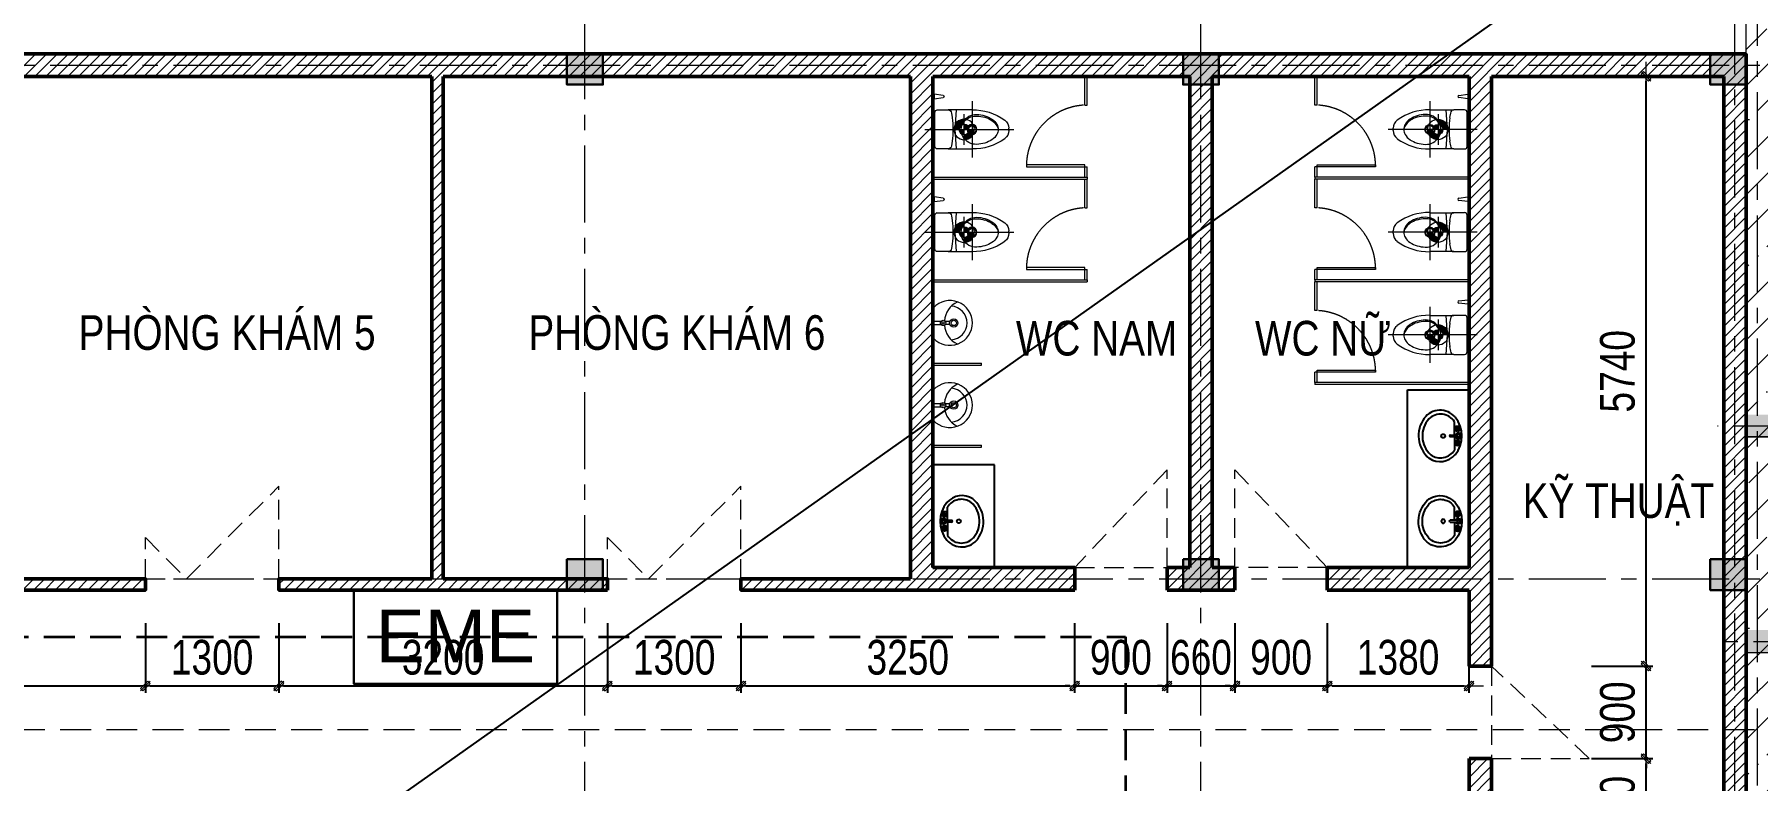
# Model space of a CAD drawing. Header units: millimetres. Extents: x 1109421 to 1726579, y -247837 to 144927.
# Drawn here: x 1668544 to 1685324, y -166377 to -159114 of the extents above; entities that cross this region are included whole.
import ezdxf

# ---------------------------------------------------------------- set-up
doc = ezdxf.new("R2010")
doc.units = ezdxf.units.MM
doc.header["$LTSCALE"] = 600
doc.header["$MEASUREMENT"] = 0
for name, pattern in [('$0$00_Hidden_200', [1.1, 0.55, -0.55]), ('00_Hidden', [2.4, 1.6, -0.8]), ('CENTER', [2, 1.25, -0.25, 0.25, -0.25]), ('DASHED', [0.75, 0.5, -0.25]), ('GHI CHU - THANG$0$HIDDEN', [9.525, 6.35, -3.175]), ('HIDDEN', [0.375, 0.25, -0.125])]:
    doc.linetypes.add(name, pattern=pattern)
doc.layers.get('0').update_dxf_attribs({"lineweight": 0})
doc.layers.get('Defpoints').update_dxf_attribs({"lineweight": 0})
for name, color, linetype, lineweight in [('cat1', 30, 'Continuous', 50), ('cat2', 22, 'Continuous', 30), ('dim', 144, 'Continuous', 13), ('EG Net thay', 7, 'Continuous', 25), ('hatch1', 136, 'Continuous', 9), ('LC Khac', 4, 'Continuous', 9), ('LC MANH DUT', 35, 'HIDDEN', 5), ('LC Text2', 7, 'Continuous', 25), ('Noi that', 35, 'Continuous', 9), ('noithat', 125, 'Continuous', 9), ('PCCC - EXIT - THIET BI', 5, 'Continuous', 30), ('PCCC-BAO CHAY - DAY', 3, 'DASHED', 35), ('thay1', 63, 'Continuous', 18), ('truc', 76, 'CENTER', 9)]:
    doc.layers.add(name, color=color, linetype=linetype, lineweight=lineweight)
doc.layers.add('KCS_Plotter', color=11, linetype='Continuous', plot=False)
doc.layers.add('MANH', color=147, linetype='Continuous')
doc.styles.add('chu theo TCVN', font='arial.ttf')
doc.styles.add('HOATBIF', font='hoatbif.shx', dxfattribs={"width": 0.8})
doc.styles.add('T2', font='VHARIAL.TTF', dxfattribs={"width": 0.8})
doc.dimstyles.new('1-135', dxfattribs={"dimscale": 135, "dimtxt": 2.5, "dimasz": 0.35, "dimexe": 0.5, "dimexo": 0, "dimgap": 0.8, "dimtad": 1, "dimdec": 0, "dimzin": 0, "dimdsep": 46, "dimtxsty": 'HOATBIF', "dimblk1": 'DOT', "dimblk2": 'DOT', "dimsah": 1, "dimcen": -1, "dimdle": 1, "dimclrd": 256, "dimclre": 256, "dimclrt": 4, "dimadec": 3, "dimazin": 2, "dimtfac": 0.333333, "dimtdec": 0, "dimtix": 1, "dimtmove": 2, "dimatfit": 3, "dimldrblk": 'DOT', "dimfxl": 1, "dimtvp": 0.833333, "dimtolj": 1, "dimtzin": 0, "dimarcsym": 0})

# ---------------------------------------------------------------- blocks, each defined once
blk = doc.blocks.new('t 2')
at = {"layer": 'LC Khac'}
for points in [[(-3380, -1984), (-3600, -1984), (-3600, -1634), (-3380, -1634)], [(110, -1984), (-110, -1984), (-110, -1634), (110, -1634)], [(-3600, -7448), (-3600, -7228), (-3250, -7228), (-3250, -7448)], [(-3380, -9544), (-3600, -9544), (-3600, -9324), (-3380, -9324)], [(110, -9544), (-110, -9544), (-110, -9324), (110, -9324)], [(-3380, -13058), (-3600, -13058), (-3600, -12838), (-3380, -12838)], [(-3380, -15934), (-3600, -15934), (-3600, -15714), (-3380, -15714)], [(110, -15934), (-110, -15934), (-110, -15714), (110, -15714)]]:
    blk.add_hatch(color=256, dxfattribs=at).paths.add_polyline_path(points)
at = {"layer": 'LC Khac', "ltscale": 5}
for p, q in [((-2630, -11344), (-2630, -14964)), ((-3380, -11829), (-1930, -11829)), ((-1880, -11829), (-1880, -14214)), ((-1880, -11829), (-1880, -11829)), ((-1610, -11829), (-1880, -11829)), ((-1610, -13369), (-1610, -11829)), ((-1560, -11829), (-110, -11829)), ((-110, -12094), (-110, -11829)), ((-3380, -12094), (-1930, -12094)), ((-1880, -12094), (-1880, -12094)), ((-1560, -12094), (-110, -12094)), ((-110, -15714), (-110, -12094)), ((-110, -12094), (110, -12094)), ((110, -15714), (110, -12094)), ((-3380, -12359), (-1930, -12359)), ((-1880, -12359), (-1880, -12359)), ((-1560, -12359), (-110, -12359)), ((-3380, -12624), (-1930, -12624)), ((-1560, -12624), (-110, -12624)), ((-3380, -12889), (-1930, -12889)), ((-1560, -12889), (-110, -12889)), ((-3380, -13154), (-1930, -13154)), ((-1610, -13369), (-110, -13104)), ((-1610, -13419), (-110, -13154)), ((-1560, -13154), (-398, -13154)), ((-3380, -13419), (-1930, -13419)), ((-1610, -14214), (-1610, -13419)), ((-1560, -13419), (-110, -13419)), ((-860, -14964), (-860, -13419)), ((-3380, -13684), (-1930, -13684)), ((-1560, -13684), (-110, -13684)), ((-3380, -13949), (-1930, -13949)), ((-1560, -13949), (-110, -13949)), ((-3380, -14214), (-1930, -14214)), ((-1880, -14214), (-1610, -14214)), ((-1560, -14214), (-110, -14214)), ((-1560, -14214), (-110, -14214)), ((-2630, -14964), (-860, -14964))]:
    blk.add_line(p, q, dxfattribs=at)
for points in [[(-3381, -7444), (-3601, -7444), (-3601, -1637), (-3381, -1637)], [(-3380, -1854), (-2360, -1854), (-2360, -1634), (-3380, -1634)], [(-2360, -1854), (-1160, -1854), (-1160, -1634), (-2360, -1634)], [(-1160, -1854), (-110, -1854), (-110, -1634), (-1160, -1634)], [(110, -1854), (1100, -1854), (1100, -1634), (110, -1634)], [(1100, -1854), (2019, -1854), (2019, -1634), (1100, -1634)], [(-3601, -7444), (-3380, -7444), (-3380, -9544), (-3601, -9544)], [(-3600, -12838), (-3380, -12838), (-3380, -9544), (-3600, -9544)], [(-3600, -13058), (-3600, -14214), (-3380, -14214), (-3380, -13058)], [(-3380, -15934), (-110, -15934), (-110, -15714), (-3380, -15714)], [(110, -15934), (1145, -15934), (1145, -15714), (110, -15714)]]:
    blk.add_lwpolyline(points, close=True, dxfattribs=at)
for points in [[(2019, -10438), (-3380, -10438), (-3380, -10658), (2019, -10658)], [(-860, -13287), (-860, -14964), (-2630, -14964), (-2630, -11344), (-860, -11344), (-860, -13236)], [(-1560, -13411), (-1560, -14264), (-1930, -14264), (-1930, -11779), (-1560, -11779), (-1560, -13360)], [(-3380, -13154), (-2630, -13419), (-1880, -13154)], [(-1610, -13552), (-860, -13287), (-110, -13552)]]:
    blk.add_lwpolyline(points, dxfattribs=at)
at = {"layer": 'thay1', "ltscale": 5}
blk.add_lwpolyline([(2019, 15), (2019, -7089), (2447, -7089), (1812, -7342), (2019, -7342), (2019, -16886)], dxfattribs=at)
at = {"layer": 'truc'}
for p, q in [((-3490, -16837), (-3490, 0)), ((0, -16837), (0, 0)), ((1825, -7337), (-3881, -7338)), ((2019, -9437), (-3881, -9438)), ((2023, -12938), (-3881, -12938)), ((2019, -15934), (-3600, -15934))]:
    blk.add_line(p, q, dxfattribs=at)
blk.add_lwpolyline([(2019, -1634), (-3881, -1634)], dxfattribs=at)
blk = doc.blocks.new('bet wc thuong')
at = {"layer": 'Noi that', "ltscale": 3}
h = blk.add_hatch(color=256, dxfattribs=at)
h.paths.add_polyline_path([(-244, 6), (-194, 6, 0.404881), (-291, 106), (-291, 56, -0.3956)])
h.paths.add_polyline_path([(-294, -94, 0.007992), (-291, -93), (-291, -43, -0.015993), (-294, -44, -0.414214), (-344, 6), (-394, 6, 0.414214)])
h.paths.add_polyline_path([(-291, 6), (-291, 56, 0.015993), (-294, 56, 0.414214), (-344, 6)])
h.paths.add_polyline_path([(-244, 6), (-291, 6), (-291, -43, 0.3956)])
at = {"layer": 'Noi that'}
for p, q in [((-89, 338), (-2, 349)), ((-2, 349), (-2, 305)), ((9, 360), (9, 294)), ((-371, 196), (-138, 196)), ((-216, 196), (-202, 6)), ((-33, 196), (-138, 196)), ((-2, 305), (-89, 316)), ((-8, -159), (-8, 172)), ((-728, -5), (-728, 18)), ((-145, 6), (-443, 6)), ((-291, 156), (-291, -143)), ((-202, 6), (-216, -183)), ((-172, 166), (-179, 121)), ((-179, -108), (-172, -153)), ((-138, -183), (-371, -183)), ((-138, -183), (-33, -183))]:
    blk.add_line(p, q, dxfattribs=at)
at = {"layer": 'Noi that', "color": 251, "ltscale": 0.5}
for p, q in [((-371, 280), (-371, -267)), ((89, 6), (-779, 6))]:
    blk.add_line(p, q, dxfattribs=at)
at = {"layer": 'Noi that'}
for centre, radius in [((-371, 6), 48.3), ((-371, 6), 43.5), ((-294, 6), 100), ((-294, 6), 50)]:
    blk.add_circle(centre, radius, dxfattribs=at)
for centre, radius, start, end in [((-89, 327), 10.9, 90, 270), ((14, 344), 16, 106.1502, 163.8498), ((-386, -311), 508, 88.212, 126.6238), ((-138, 162), 33.8, 90, 173.211), ((-33, 172), 24.2, 0, 90), ((14, 309), 16, 196.1502, 253.8498), ((-632, 18), 96.7, 126.6238, 180), ((-532, 6), 94.5, 148.9274, 180), ((-532, -8), 94.5, 148.9274, 175.5985), ((-532, 6), 94.5, 180, 211.0726), ((-471, -30), 166, 124.5044, 148.9274), ((-471, -45), 166, 124.5044, 148.9274), ((-431, -89), 237, 105.8931, 124.5044), ((-431, -103), 237, 105.8931, 124.5044), ((-404, -181), 333, 92.0821, 105.8931), ((-404, -196), 333, 92.0821, 105.8931), ((-409, 6), 145, 267.1299, 92.8701), ((-409, -8), 145, 2.8613, 92.8701), ((-371, -3), 43.5, 6.3794, 173.6206), ((782, 6), 967, 173.211, 186.789), ((-632, -5), 96.7, 180, 233.3762), ((-386, 324), 508, 233.3762, 271.788), ((-471, 43), 166, 211.0726, 235.4956), ((-431, 102), 237, 235.4956, 254.1069), ((-404, 194), 333, 254.1069, 267.9179), ((-138, -149), 33.8, 186.789, 270), ((-33, -159), 24.2, 270, 0)]:
    blk.add_arc(centre, radius, start, end, dxfattribs=at)
blk = doc.blocks.new('CSDS')
at = {"layer": 'MANH'}
for p, q in [((-0.08, -0.72), (-1.37, -0.72)), ((-0.83, -0.4), (-0.77, -0.4)), ((-0.83, -0.44), (-0.77, -0.44)), ((-0.71, -0.33), (-0.71, -0.28)), ((-0.71, -0.55), (-0.71, -0.5)), ((-0.67, -0.28), (-0.67, -0.33)), ((-0.67, -0.5), (-0.67, -0.55)), ((-0.6, -0.4), (-0.55, -0.4)), ((-0.6, -0.44), (-0.55, -0.44)), ((-0.08, -1.12), (-0.08, -0.5)), ((0.1, -0.5), (0.1, -1.12)), ((0.1, -0.72), (1.38, -0.72)), ((0.57, -0.4), (0.63, -0.4)), ((0.57, -0.44), (0.63, -0.44)), ((0.69, -0.33), (0.69, -0.28)), ((0.69, -0.55), (0.69, -0.5)), ((0.73, -0.28), (0.73, -0.33)), ((0.73, -0.5), (0.73, -0.55)), ((0.8, -0.4), (0.85, -0.4)), ((0.8, -0.44), (0.85, -0.44))]:
    blk.add_line(p, q, dxfattribs=at)
for centre, major_axis, start_param, end_param in [((0.01, -2.93), (2.07, 2.07), 0.111462, 1.463911), ((-0.54, -2.11), (1.38, 1.38), 1.512976, 3.273685), ((-0.5, -2.07), (-1.14, 1.14), -0.214848, 1.559642), ((-0.69, -0.42), (0.186, 0.186), 5.497787, 11.780972), ((-0.86, -0.42), (0.0309, 0.0309), 5.497787, 11.780972), ((-0.69, -0.42), (0.0619, 0.0619), 5.497787, 11.780972), ((-0.69, -0.42), (-0.0464, 0.0464), 3.926991, 10.210176), ((-0.69, -0.24), (-0.0309, 0.0309), 3.926991, 10.210176), ((-0.69, -0.59), (-0.0309, 0.0309), 3.926991, 10.210176), ((-0.51, -0.42), (0.0309, 0.0309), 5.497787, 11.780972), ((0.01, -0.34), (0.191, 0.191), 4.257288, 9.879879), ((0.01, -0.34), (0.131, 0.131), 4.416969, 9.720198), ((0.01, -1.82), (0.134, 0.134), 5.497787, 11.780972), ((0.01, -0.33), (0.0928, 0.0928), 5.497787, 11.780972), ((0.01, -1.12), (0.0619, 0.0619), 2.356282, 5.4977), ((0.71, -0.42), (0.186, 0.186), 5.497787, 11.780972), ((0.54, -0.42), (0.0309, 0.0309), 5.497787, 11.780972), ((0.71, -0.42), (0.0619, 0.0619), 5.497787, 11.780972), ((0.71, -0.42), (-0.0464, 0.0464), 3.926991, 10.210176), ((0.71, -0.24), (-0.0309, 0.0309), 3.926991, 10.210176), ((0.71, -0.59), (-0.0309, 0.0309), 3.926991, 10.210176), ((0.89, -0.42), (0.0309, 0.0309), 5.497787, 11.780972), ((0.55, -2.08), (1.13, 1.13), 4.862989, 6.520348), ((0.55, -2.12), (1.38, 1.38), 4.922045, 6.353974), ((-0.02, -1.33), (-2.04, 2.04), 1.723621, 3.229353), ((0.01, -1.38), (1.74, 1.74), 3.187795, 4.763099)]:
    blk.add_ellipse(centre, major_axis=major_axis, ratio=1, start_param=start_param, end_param=end_param, dxfattribs=at)
blk = doc.blocks.new('A$C24734FD3')
at = {"layer": 'noithat', "linetype": 'Continuous'}
for p, q in [((203, 381), (69, 381)), ((203, 386), (203, 308)), ((218, 398), (215, 398)), ((220, 398), (218, 398)), ((232, 308), (232, 386)), ((232, 381), (366, 381)), ((203, 221), (203, 266)), ((232, 221), (232, 266))]:
    blk.add_line(p, q, dxfattribs=at)
for centre, radius in [((218, 183), 40.6), ((218, 287), 26), ((218, 183), 26), ((218, 287), 11.4)]:
    blk.add_circle(centre, radius, dxfattribs=at)
for centre, radius, start, end in [((221, 221), 221, 133.233, 269.5061), ((215, 386), 12.1, 90, 180), ((215, 221), 221, 270.4939, 46.767), ((220, 386), 12.1, 0, 90), ((210, 57), 217, 93.959, 155.0094), ((221, 221), 168, 184.521, 269.5061), ((215, 221), 168, 270.4939, 355.479), ((225, 57), 217, 24.9906, 86.041)]:
    blk.add_arc(centre, radius, start, end, dxfattribs=at)
blk = doc.blocks.new('*U1629')
at = {"layer": 'noithat', "rotation": 90}
blk.add_blockref('A$C24734FD3', (199, -218), dxfattribs=at)
blk = doc.blocks.new('*U1628')
at = {"layer": 'thay1', "color": 0, "linetype": 'ByBlock', "lineweight": -2, "transparency": 16777216}
blk.add_blockref('*U1629', (0, 0), dxfattribs=at)
blk = doc.blocks.new('*U1631')
at = {"layer": 'noithat', "rotation": 90}
blk.add_blockref('A$C24734FD3', (199, -218), dxfattribs=at)
blk = doc.blocks.new('*U1630')
at = {"layer": 'thay1', "color": 0, "linetype": 'ByBlock', "lineweight": -2, "transparency": 16777216}
blk.add_blockref('*U1631', (0, 0), dxfattribs=at)
blk = doc.blocks.new('DOT')
at = {"layer": 'dim'}
for p, q in [((-3, 0), (3, 0)), ((-1, -1), (1, 1))]:
    blk.add_line(p, q, dxfattribs=at)
blk.add_lwpolyline([(0.5, 1), (-1, -0.5), (-0.5, -1), (1, 0.5)], close=True, dxfattribs=at)
blk = doc.blocks.new('*D1869')
at = {"layer": 'Defpoints', "color": 0, "transparency": 16777216}
for p in [(1666324, -164844), (1669624, -164844), (1669624, -165456)]:
    blk.add_point(p, dxfattribs=at)
at = {"layer": 'dim', "lineweight": -2, "transparency": 16777216}
for p, q in [((1666324, -164844), (1666324, -165523)), ((1669624, -164844), (1669624, -165523)), ((1666371, -165456), (1669577, -165456))]:
    blk.add_line(p, q, dxfattribs=at)
at = {"layer": 'dim', "lineweight": -2, "transparency": 16777216, "xscale": 47.25, "yscale": 47.25, "zscale": 47.25, "rotation": 180}
blk.add_blockref('DOT', (1666324, -165456), dxfattribs=at)
at = {"layer": 'dim', "lineweight": -2, "transparency": 16777216, "xscale": 47.25, "yscale": 47.25, "zscale": 47.25}
blk.add_blockref('DOT', (1669624, -165456), dxfattribs=at)
at = {"layer": 'dim', "color": 4, "transparency": 16777216, "insert": (1667974, -165179), "char_height": 337.5, "attachment_point": 5, "style": 'HOATBIF'}
blk.add_mtext('\\A1;3300', dxfattribs=at)
blk = doc.blocks.new('_Dot')
at = {"color": 0, "linetype": 'ByBlock', "lineweight": -2}
blk.add_line((-0.5, 0), (-1, 0), dxfattribs=at)
at = {"color": 0, "linetype": 'ByBlock', "const_width": 0.5}
blk.add_lwpolyline([(-0.25, 0, 1), (0.25, 0, 1)], format="xyb", close=True, dxfattribs=at)
blk = doc.blocks.new('*D1870')
at = {"layer": 'Defpoints', "color": 0, "transparency": 16777216}
for p in [(1669624, -164844), (1670924, -164844), (1670924, -165456)]:
    blk.add_point(p, dxfattribs=at)
at = {"layer": 'dim', "lineweight": -2, "transparency": 16777216}
for p, q in [((1669624, -164844), (1669624, -165523)), ((1670924, -164844), (1670924, -165523)), ((1669671, -165456), (1670877, -165456))]:
    blk.add_line(p, q, dxfattribs=at)
at = {"layer": 'dim', "lineweight": -2, "transparency": 16777216, "xscale": 47.25, "yscale": 47.25, "zscale": 47.25, "rotation": 180}
blk.add_blockref('DOT', (1669624, -165456), dxfattribs=at)
at = {"layer": 'dim', "lineweight": -2, "transparency": 16777216, "xscale": 47.25, "yscale": 47.25, "zscale": 47.25}
blk.add_blockref('DOT', (1670924, -165456), dxfattribs=at)
at = {"layer": 'dim', "color": 4, "transparency": 16777216, "insert": (1670274, -165179), "char_height": 337.5, "attachment_point": 5, "style": 'HOATBIF'}
blk.add_mtext('\\A1;1300', dxfattribs=at)
blk = doc.blocks.new('*D1871')
at = {"layer": 'Defpoints', "color": 0, "transparency": 16777216}
for p in [(1670924, -164844), (1674124, -164844), (1674124, -165456)]:
    blk.add_point(p, dxfattribs=at)
at = {"layer": 'dim', "lineweight": -2, "transparency": 16777216}
for p, q in [((1670924, -164844), (1670924, -165523)), ((1674124, -164844), (1674124, -165523)), ((1670971, -165456), (1674077, -165456))]:
    blk.add_line(p, q, dxfattribs=at)
at = {"layer": 'dim', "lineweight": -2, "transparency": 16777216, "xscale": 47.25, "yscale": 47.25, "zscale": 47.25, "rotation": 180}
blk.add_blockref('DOT', (1670924, -165456), dxfattribs=at)
at = {"layer": 'dim', "lineweight": -2, "transparency": 16777216, "xscale": 47.25, "yscale": 47.25, "zscale": 47.25}
blk.add_blockref('DOT', (1674124, -165456), dxfattribs=at)
at = {"layer": 'dim', "color": 4, "transparency": 16777216, "insert": (1672524, -165179), "char_height": 337.5, "attachment_point": 5, "style": 'HOATBIF'}
blk.add_mtext('\\A1;3200', dxfattribs=at)
blk = doc.blocks.new('*D1872')
at = {"layer": 'Defpoints', "color": 0, "transparency": 16777216}
for p in [(1674124, -164844), (1675424, -164844), (1675424, -165456)]:
    blk.add_point(p, dxfattribs=at)
at = {"layer": 'dim', "lineweight": -2, "transparency": 16777216}
for p, q in [((1674124, -164844), (1674124, -165523)), ((1675424, -164844), (1675424, -165523)), ((1674171, -165456), (1675377, -165456))]:
    blk.add_line(p, q, dxfattribs=at)
at = {"layer": 'dim', "lineweight": -2, "transparency": 16777216, "xscale": 47.25, "yscale": 47.25, "zscale": 47.25, "rotation": 180}
blk.add_blockref('DOT', (1674124, -165456), dxfattribs=at)
at = {"layer": 'dim', "lineweight": -2, "transparency": 16777216, "xscale": 47.25, "yscale": 47.25, "zscale": 47.25}
blk.add_blockref('DOT', (1675424, -165456), dxfattribs=at)
at = {"layer": 'dim', "color": 4, "transparency": 16777216, "insert": (1674774, -165179), "char_height": 337.5, "attachment_point": 5, "style": 'HOATBIF'}
blk.add_mtext('\\A1;1300', dxfattribs=at)
blk = doc.blocks.new('*D1873')
at = {"layer": 'Defpoints', "color": 0, "transparency": 16777216}
for p in [(1675424, -164844), (1678674, -164844), (1678674, -165456)]:
    blk.add_point(p, dxfattribs=at)
at = {"layer": 'dim', "lineweight": -2, "transparency": 16777216}
for p, q in [((1675424, -164844), (1675424, -165523)), ((1678674, -164844), (1678674, -165523)), ((1675471, -165456), (1678627, -165456))]:
    blk.add_line(p, q, dxfattribs=at)
at = {"layer": 'dim', "lineweight": -2, "transparency": 16777216, "xscale": 47.25, "yscale": 47.25, "zscale": 47.25, "rotation": 180}
blk.add_blockref('DOT', (1675424, -165456), dxfattribs=at)
at = {"layer": 'dim', "lineweight": -2, "transparency": 16777216, "xscale": 47.25, "yscale": 47.25, "zscale": 47.25}
blk.add_blockref('DOT', (1678674, -165456), dxfattribs=at)
at = {"layer": 'dim', "color": 4, "transparency": 16777216, "insert": (1677049, -165179), "char_height": 337.5, "attachment_point": 5, "style": 'HOATBIF'}
blk.add_mtext('\\A1;3250', dxfattribs=at)
blk = doc.blocks.new('*D1874')
at = {"layer": 'Defpoints', "color": 0, "transparency": 16777216}
for p in [(1678674, -164844), (1679574, -164844), (1679574, -165456)]:
    blk.add_point(p, dxfattribs=at)
at = {"layer": 'dim', "lineweight": -2, "transparency": 16777216}
for p, q in [((1678674, -164844), (1678674, -165523)), ((1679574, -164844), (1679574, -165523)), ((1678627, -165456), (1678580, -165456)), ((1678674, -165456), (1679574, -165456)), ((1679621, -165456), (1679669, -165456))]:
    blk.add_line(p, q, dxfattribs=at)
at = {"layer": 'dim', "lineweight": -2, "transparency": 16777216, "xscale": 47.25, "yscale": 47.25, "zscale": 47.25}
blk.add_blockref('DOT', (1678674, -165456), dxfattribs=at)
at = {"layer": 'dim', "lineweight": -2, "transparency": 16777216, "xscale": 47.25, "yscale": 47.25, "zscale": 47.25, "rotation": 180}
blk.add_blockref('DOT', (1679574, -165456), dxfattribs=at)
at = {"layer": 'dim', "color": 4, "transparency": 16777216, "insert": (1679124, -165179), "char_height": 337.5, "attachment_point": 5, "style": 'HOATBIF'}
blk.add_mtext('\\A1;900', dxfattribs=at)
blk = doc.blocks.new('*D1875')
at = {"layer": 'Defpoints', "color": 0, "transparency": 16777216}
for p in [(1679574, -164844), (1680234, -164844), (1680234, -165456)]:
    blk.add_point(p, dxfattribs=at)
at = {"layer": 'dim', "lineweight": -2, "transparency": 16777216}
for p, q in [((1679574, -164844), (1679574, -165523)), ((1680234, -164844), (1680234, -165523)), ((1679527, -165456), (1679480, -165456)), ((1679574, -165456), (1680234, -165456)), ((1680281, -165456), (1680329, -165456))]:
    blk.add_line(p, q, dxfattribs=at)
at = {"layer": 'dim', "lineweight": -2, "transparency": 16777216, "xscale": 47.25, "yscale": 47.25, "zscale": 47.25}
blk.add_blockref('DOT', (1679574, -165456), dxfattribs=at)
at = {"layer": 'dim', "lineweight": -2, "transparency": 16777216, "xscale": 47.25, "yscale": 47.25, "zscale": 47.25, "rotation": 180}
blk.add_blockref('DOT', (1680234, -165456), dxfattribs=at)
at = {"layer": 'dim', "color": 4, "transparency": 16777216, "insert": (1679904, -165179), "char_height": 337.5, "attachment_point": 5, "style": 'HOATBIF'}
blk.add_mtext('\\A1;660', dxfattribs=at)
blk = doc.blocks.new('*D1876')
at = {"layer": 'Defpoints', "color": 0, "transparency": 16777216}
for p in [(1680234, -164844), (1681134, -164844), (1681134, -165456)]:
    blk.add_point(p, dxfattribs=at)
at = {"layer": 'dim', "lineweight": -2, "transparency": 16777216}
for p, q in [((1680234, -164844), (1680234, -165523)), ((1681134, -164844), (1681134, -165523)), ((1680187, -165456), (1680140, -165456)), ((1680234, -165456), (1681134, -165456)), ((1681181, -165456), (1681229, -165456))]:
    blk.add_line(p, q, dxfattribs=at)
at = {"layer": 'dim', "lineweight": -2, "transparency": 16777216, "xscale": 47.25, "yscale": 47.25, "zscale": 47.25}
blk.add_blockref('DOT', (1680234, -165456), dxfattribs=at)
at = {"layer": 'dim', "lineweight": -2, "transparency": 16777216, "xscale": 47.25, "yscale": 47.25, "zscale": 47.25, "rotation": 180}
blk.add_blockref('DOT', (1681134, -165456), dxfattribs=at)
at = {"layer": 'dim', "color": 4, "transparency": 16777216, "insert": (1680684, -165179), "char_height": 337.5, "attachment_point": 5, "style": 'HOATBIF'}
blk.add_mtext('\\A1;900', dxfattribs=at)
blk = doc.blocks.new('*D1877')
at = {"layer": 'Defpoints', "color": 0, "transparency": 16777216}
for p in [(1681134, -164844), (1682514, -164844), (1682514, -165456)]:
    blk.add_point(p, dxfattribs=at)
at = {"layer": 'dim', "lineweight": -2, "transparency": 16777216}
for p, q in [((1681134, -164844), (1681134, -165523)), ((1682514, -164844), (1682514, -165523)), ((1681181, -165456), (1682467, -165456))]:
    blk.add_line(p, q, dxfattribs=at)
at = {"layer": 'dim', "lineweight": -2, "transparency": 16777216, "xscale": 47.25, "yscale": 47.25, "zscale": 47.25, "rotation": 180}
blk.add_blockref('DOT', (1681134, -165456), dxfattribs=at)
at = {"layer": 'dim', "lineweight": -2, "transparency": 16777216, "xscale": 47.25, "yscale": 47.25, "zscale": 47.25}
blk.add_blockref('DOT', (1682514, -165456), dxfattribs=at)
at = {"layer": 'dim', "color": 4, "transparency": 16777216, "insert": (1681824, -165179), "char_height": 337.5, "attachment_point": 5, "style": 'HOATBIF'}
blk.add_mtext('\\A1;1380', dxfattribs=at)
blk = doc.blocks.new('*D1878')
at = {"layer": 'Defpoints', "color": 0, "transparency": 16777216}
for p in [(1683706, -166163), (1684238, -166163), (1683706, -167303)]:
    blk.add_point(p, dxfattribs=at)
at = {"layer": 'dim', "lineweight": -2, "transparency": 16777216}
for p, q in [((1683706, -166163), (1684305, -166163)), ((1684238, -167255), (1684238, -166210)), ((1683706, -167303), (1684305, -167303))]:
    blk.add_line(p, q, dxfattribs=at)
at = {"layer": 'dim', "lineweight": -2, "transparency": 16777216, "xscale": 47.25, "yscale": 47.25, "zscale": 47.25}
for p, rotation in [((1684238, -166163), 90), ((1684238, -167303), 270)]:
    blk.add_blockref('DOT', p, dxfattribs=dict(at, rotation=rotation))
at = {"layer": 'dim', "color": 4, "transparency": 16777216, "insert": (1683961, -166733), "char_height": 337.5, "attachment_point": 5, "rotation": 90, "style": 'HOATBIF'}
blk.add_mtext('\\A1;1140', dxfattribs=at)
blk = doc.blocks.new('*D1879')
at = {"layer": 'Defpoints', "color": 0, "transparency": 16777216}
for p in [(1683706, -165263), (1684238, -165263), (1683706, -166163)]:
    blk.add_point(p, dxfattribs=at)
at = {"layer": 'dim', "lineweight": -2, "transparency": 16777216}
for p, q in [((1683706, -165263), (1684305, -165263)), ((1684238, -165215), (1684238, -165168)), ((1684238, -166163), (1684238, -165263)), ((1683706, -166163), (1684305, -166163)), ((1684238, -166210), (1684238, -166257))]:
    blk.add_line(p, q, dxfattribs=at)
at = {"layer": 'dim', "lineweight": -2, "transparency": 16777216, "xscale": 47.25, "yscale": 47.25, "zscale": 47.25}
for p, rotation in [((1684238, -165263), 270), ((1684238, -166163), 90)]:
    blk.add_blockref('DOT', p, dxfattribs=dict(at, rotation=rotation))
at = {"layer": 'dim', "color": 4, "transparency": 16777216, "insert": (1683961, -165713), "char_height": 337.5, "attachment_point": 5, "rotation": 90, "style": 'HOATBIF'}
blk.add_mtext('\\A1;900', dxfattribs=at)
blk = doc.blocks.new('*D1880')
at = {"layer": 'Defpoints', "color": 0, "transparency": 16777216}
for p in [(1683706, -159523), (1684238, -159523), (1683706, -165263)]:
    blk.add_point(p, dxfattribs=at)
at = {"layer": 'dim', "lineweight": -2, "transparency": 16777216}
for p, q in [((1683706, -159523), (1684305, -159523)), ((1684238, -165215), (1684238, -159570)), ((1683706, -165263), (1684305, -165263))]:
    blk.add_line(p, q, dxfattribs=at)
at = {"layer": 'dim', "lineweight": -2, "transparency": 16777216, "xscale": 47.25, "yscale": 47.25, "zscale": 47.25}
for p, rotation in [((1684238, -159523), 90), ((1684238, -165263), 270)]:
    blk.add_blockref('DOT', p, dxfattribs=dict(at, rotation=rotation))
at = {"layer": 'dim', "color": 4, "transparency": 16777216, "insert": (1683961, -162393), "char_height": 337.5, "attachment_point": 5, "rotation": 90, "style": 'HOATBIF'}
blk.add_mtext('\\A1;5740', dxfattribs=at)
blk = doc.blocks.new('COT BT')
at = {"layer": 'cat2', "ltscale": 2}
h = blk.add_hatch(color=256, dxfattribs=at)
h.dxf.hatch_style = 1
h.paths.add_polyline_path([(240, 190), (-110, 190), (-110, -110), (240, -110)])
blk.add_lwpolyline([(-110, 190), (240, 190), (240, -110), (-110, -110)], close=True, dxfattribs=at)

msp = doc.modelspace()

# ---------------------------------------------------------------- hatches: boundary and pattern name
at = {"layer": 'hatch1'}
h = msp.add_hatch(dxfattribs=at)
h.set_pattern_fill('ANSI35', color=256, scale=2000)
h.set_pattern_definition([(45, (-404792.06, -214567.04), (-353.55339, 353.55339), []), (45, (-404438.5, -214567.04), (-353.55339, 353.55339), [625, -125, 0, -125])])
h.paths.add_polyline_path([(1687776, -157225.7), (1685214.2, -157225.7), (1685214.2, -171522.7), (1687776, -171522.7)])
h.paths.add_polyline_path([(1685647.4, -164631.6), (1687335, -164631.6), (1687335, -163908.4), (1685647.4, -163908.4)], flags=24)
h.paths.add_polyline_path([(1685249.3, -164112), (1687756.6, -164112), (1687756.6, -163380.6), (1685249.3, -163380.6)], flags=24)
h = msp.add_hatch(dxfattribs=at)
h.set_pattern_fill('ANSI31', color=256, scale=600)
h.set_pattern_definition([(45, (-379140.31, -175305.75), (-53.0330086, 53.0330086), [])])
h.paths.add_polyline_path([(1644074.2, -171522.7), (1644474.2, -171522.7), (1644474.2, -171302.7), (1644074.2, -171302.7), (1643414.2, -171302.7), (1643414.2, -167012.7), (1643194.2, -167012.7), (1643194.2, -171522.7), (1643194.2, -171742.7), (1644074.2, -171742.7)], flags=17)
h.paths.add_polyline_path([(1649744.2, -171522.7), (1650144.2, -171522.7), (1650144.2, -171302.7), (1649744.2, -171302.7), (1648864.2, -171302.7), (1648464.2, -171302.7), (1648464.2, -171522.7), (1648864.2, -171522.7), (1648864.2, -171742.7), (1649744.2, -171742.7)], flags=17)
h.paths.add_polyline_path([(1656144.2, -171302.7), (1655744.2, -171302.7), (1654864.2, -171302.7), (1654464.2, -171302.7), (1654464.2, -171522.7), (1654864.2, -171522.7), (1654864.2, -171742.7), (1655744.2, -171742.7), (1655744.2, -171522.7), (1656144.2, -171522.7)], flags=17)
h.paths.add_polyline_path([(1660464.2, -171302.7), (1660134.2, -171302.7), (1660134.2, -167302.7), (1659914.2, -167302.7), (1659914.2, -171302.7), (1659584.2, -171302.7), (1659184.2, -171302.7), (1659184.2, -171522.7), (1659584.2, -171522.7), (1659584.2, -171742.7), (1660464.2, -171742.7), (1660464.2, -171522.7)], flags=17)
h.paths.add_polyline_path([(1663144.2, -171302.7), (1662264.2, -171302.7), (1662264.2, -171522.7), (1662264.2, -171742.7), (1663144.2, -171742.7)], flags=17)
h.paths.add_polyline_path([(1668744.2, -171302.7), (1668344.2, -171302.7), (1667464.2, -171302.7), (1667464.2, -171522.7), (1667464.2, -171742.7), (1668344.2, -171742.7), (1668344.2, -171522.7), (1668744.2, -171522.7)], flags=17)
h.paths.add_polyline_path([(1674744.2, -171302.7), (1674344.2, -171302.7), (1673464.2, -171302.7), (1673064.2, -171302.7), (1673064.2, -171522.7), (1673464.2, -171522.7), (1673464.2, -171742.7), (1674344.2, -171742.7), (1674344.2, -171522.7), (1674744.2, -171522.7)], flags=17)
h.paths.add_polyline_path([(1680929.2, -171302.7), (1679904.2, -171302.7), (1679904.2, -168652.7), (1679794.2, -168652.7), (1679794.2, -171302.7), (1679329.2, -171302.7), (1679329.2, -171522.7), (1679729.2, -171522.7), (1679729.2, -171962.7), (1680929.2, -171962.7)])
h.paths.add_polyline_path([(1680703.7, -171522.7), (1680703.7, -171742.7), (1679943.7, -171742.7), (1679943.7, -171522.7)], flags=16)
h.paths.add_polyline_path([(1682734.2, -166162.7), (1682514.2, -166162.7), (1682514.2, -167302.7), (1679794.2, -167302.7), (1679794.2, -167652.7), (1679904.2, -167652.7), (1679904.2, -167522.7), (1684994.2, -167522.7), (1684994.2, -171302.7), (1684014.2, -171302.7), (1684014.2, -171962.7), (1685214.2, -171962.7), (1685214.2, -171302.7), (1685214.2, -159302.7), (1643194.2, -159302.7), (1643194.2, -164812.7), (1643414.2, -164812.7), (1643414.2, -164522.7), (1644904.2, -164522.7), (1644904.2, -164412.7), (1643414.2, -164412.7), (1643414.2, -159522.7), (1647289.2, -159522.7), (1647289.2, -164412.7), (1646204.2, -164412.7), (1646204.2, -164522.7), (1647289.2, -164522.7), (1647399.2, -164522.7), (1649589.2, -164522.7), (1649589.2, -164412.7), (1647399.2, -164412.7), (1647399.2, -159522.7), (1651209.2, -159522.7), (1651209.2, -164412.7), (1650889.2, -164412.7), (1650889.2, -164522.7), (1651209.2, -164522.7), (1651319.2, -164522.7), (1652929.2, -164522.7), (1652929.2, -164412.7), (1651319.2, -164412.7), (1651319.2, -159522.7), (1655194.2, -159522.7), (1655194.2, -164412.7), (1654229.2, -164412.7), (1654229.2, -164522.7), (1658694.2, -164522.7), (1658694.2, -164412.7), (1655414.2, -164412.7), (1655414.2, -159522.7), (1659914.2, -159522.7), (1659914.2, -164412.7), (1659694.2, -164412.7), (1659694.2, -164522.7), (1660536, -164522.7), (1660756, -164302.7), (1660134.2, -164302.7), (1660134.2, -159522.7), (1662594.2, -159522.7), (1662594.2, -164302.7), (1661916, -164302.7), (1662136, -164522.7), (1662814.2, -164522.7), (1665024.2, -164522.7), (1665024.2, -164412.7), (1662814.2, -164412.7), (1662814.2, -159522.7), (1667794.2, -159522.7), (1667794.2, -164412.7), (1666324.2, -164412.7), (1666324.2, -164522.7), (1669624.2, -164522.7), (1669624.2, -164412.7), (1668014.2, -164412.7), (1668014.2, -159522.7), (1672414.2, -159522.7), (1672414.2, -164412.7), (1670924.2, -164412.7), (1670924.2, -164522.7), (1674124.2, -164522.7), (1674124.2, -164412.7), (1672524.2, -164412.7), (1672524.2, -159522.7), (1677074.2, -159522.7), (1677074.2, -164412.7), (1675424.2, -164412.7), (1675424.2, -164522.7), (1677074.2, -164522.7), (1678674.2, -164522.7), (1678674.2, -164302.7), (1677294.2, -164302.7), (1677294.2, -159522.7), (1679794.2, -159522.7), (1679794.2, -164302.7), (1679574.2, -164302.7), (1679574.2, -164522.7), (1680234.2, -164522.7), (1680234.2, -164302.7), (1680014.2, -164302.7), (1680014.2, -159522.7), (1682514.2, -159522.7), (1682514.2, -164302.7), (1681134.2, -164302.7), (1681134.2, -164522.7), (1682514.2, -164522.7), (1682514.2, -165262.7), (1682734.2, -165262.7), (1682734.2, -159522.7), (1684994.2, -159522.7), (1684994.2, -167302.7), (1682734.2, -167302.7)])
h.paths.add_polyline_path([(1684234.2, -171522.7), (1684994.2, -171522.7), (1684994.2, -171742.7), (1684234.2, -171742.7)], flags=16)

# ---------------------------------------------------------------- linework, layer by layer
at = {"layer": 'cat1'}
for p, q in [((1643194.2, -159302.7), (1685214.2, -159302.7)), ((1685214.2, -159302.7), (1685214.2, -171302.7)), ((1668014.2, -159522.7), (1672414.2, -159522.7)), ((1672524.2, -159522.7), (1677074.2, -159522.7)), ((1677074.2, -164412.7), (1677074.2, -159522.7)), ((1677294.2, -164302.7), (1677294.2, -159522.7)), ((1677294.2, -159522.7), (1679794.2, -159522.7)), ((1679794.2, -164302.7), (1679794.2, -159522.7)), ((1680014.2, -164302.7), (1680014.2, -159522.7)), ((1680014.2, -159522.7), (1682514.2, -159522.7)), ((1682514.2, -164302.7), (1682514.2, -159522.7)), ((1682734.2, -159522.7), (1684994.2, -159522.7)), ((1682734.2, -165262.7), (1682734.2, -159522.7)), ((1684994.2, -167302.7), (1684994.2, -159522.7)), ((1677294.2, -164302.7), (1678674.2, -164302.7)), ((1678674.2, -164302.7), (1678674.2, -164522.7)), ((1679574.2, -164302.7), (1679574.2, -164522.7)), ((1679574.2, -164302.7), (1679794.2, -164302.7)), ((1680014.2, -164302.7), (1680234.2, -164302.7)), ((1680234.2, -164302.7), (1680234.2, -164522.7)), ((1681134.2, -164302.7), (1682514.2, -164302.7)), ((1681134.2, -164302.7), (1681134.2, -164522.7)), ((1677074.2, -164522.7), (1678674.2, -164522.7)), ((1679574.2, -164522.7), (1680234.2, -164522.7)), ((1681134.2, -164522.7), (1682514.2, -164522.7)), ((1682514.2, -165262.7), (1682514.2, -164522.7)), ((1682514.2, -165262.7), (1682734.2, -165262.7)), ((1682514.2, -167302.7), (1682514.2, -166162.7)), ((1682734.2, -166162.7), (1682514.2, -166162.7)), ((1682734.2, -167302.7), (1682734.2, -166162.7))]:
    msp.add_line(p, q, dxfattribs=at)
for points in [[(1672414.2, -164412.7), (1672414.2, -159522.7)], [(1672524.2, -159522.7), (1672524.2, -164412.7)], [(1668014.2, -164412.7), (1669624.2, -164412.7), (1669624.2, -164522.7), (1666324.2, -164522.7)], [(1674124.2, -164522.7), (1670924.2, -164522.7), (1670924.2, -164412.7), (1672414.2, -164412.7)], [(1674124.2, -164522.7), (1670924.2, -164522.7), (1670924.2, -164412.7), (1672414.2, -164412.7)], [(1672524.2, -164412.7), (1674124.2, -164412.7), (1674124.2, -164522.7)], [(1677074.2, -164522.7), (1677074.2, -164522.7), (1675424.2, -164522.7), (1675424.2, -164412.7), (1677074.2, -164412.7)]]:
    msp.add_lwpolyline(points, dxfattribs=at)
at = {"layer": 'EG Net thay', "ltscale": 250}
for points in [[(1681914.2, -162572.7), (1682514.2, -162572.7), (1682514.2, -164302.7), (1681914.2, -164302.7), (1681914.2, -163747.7)], [(1677894.2, -163302.7), (1677294.2, -163302.7), (1677294.2, -164302.7), (1677894.2, -164302.7), (1677894.2, -163747.7)]]:
    msp.add_lwpolyline(points, close=True, dxfattribs=at)
at = {"layer": 'KCS_Plotter'}
msp.add_line((1697138.2, -148821.8), (1636931.1, -191396.9), dxfattribs=at)
at = {"layer": 'LC MANH DUT', "ltscale": 2}
msp.add_line((1639544.8, -165879), (1688200.9, -165879), dxfattribs=at)
at = {"layer": 'Noi that'}
for p, q in [((1678774.2, -159802.7), (1678774.2, -159522.7)), ((1678794.2, -159802.7), (1678794.2, -159522.7)), ((1681014.2, -159802.7), (1681014.2, -159522.7)), ((1681034.2, -159802.7), (1681034.2, -159522.7)), ((1678774.2, -159802.7), (1678794.2, -159802.7)), ((1681034.2, -159802.7), (1681014.2, -159802.7)), ((1678774.2, -160502.7), (1678774.2, -160382.7)), ((1678774.2, -160402.7), (1678794.2, -160402.7)), ((1678794.2, -160502.7), (1678794.2, -160402.7)), ((1681014.2, -160502.7), (1681014.2, -160402.7)), ((1681034.2, -160402.7), (1681014.2, -160402.7)), ((1681034.2, -160502.7), (1681034.2, -160382.7)), ((1677294.2, -160502.7), (1678794.2, -160502.7)), ((1677294.2, -160522.7), (1678794.2, -160522.7)), ((1678774.2, -160802.7), (1678774.2, -160522.7)), ((1678794.2, -160502.7), (1678794.2, -160522.7)), ((1678794.2, -160502.7), (1678794.2, -160522.7)), ((1678794.2, -160802.7), (1678794.2, -160522.7)), ((1681014.2, -160502.7), (1681014.2, -160522.7)), ((1681014.2, -160502.7), (1681014.2, -160522.7)), ((1682514.2, -160502.7), (1681014.2, -160502.7)), ((1682514.2, -160522.7), (1681014.2, -160522.7)), ((1681014.2, -160802.7), (1681014.2, -160522.7)), ((1681034.2, -160802.7), (1681034.2, -160522.7)), ((1678774.2, -160802.7), (1678794.2, -160802.7)), ((1681034.2, -160802.7), (1681014.2, -160802.7)), ((1678774.2, -161502.7), (1678774.2, -161382.7)), ((1678774.2, -161402.7), (1678794.2, -161402.7)), ((1678794.2, -161502.7), (1678794.2, -161402.7)), ((1681014.2, -161502.7), (1681014.2, -161402.7)), ((1681034.2, -161402.7), (1681014.2, -161402.7)), ((1681034.2, -161502.7), (1681034.2, -161382.7)), ((1677294.2, -161502.7), (1678794.2, -161502.7)), ((1677294.2, -161522.7), (1678794.2, -161522.7)), ((1678794.2, -161502.7), (1678794.2, -161522.7)), ((1678794.2, -161502.7), (1678794.2, -161522.7)), ((1681014.2, -161502.7), (1681014.2, -161522.7)), ((1681014.2, -161502.7), (1681014.2, -161522.7)), ((1682514.2, -161502.7), (1681014.2, -161502.7)), ((1682514.2, -161522.7), (1681014.2, -161522.7)), ((1681014.2, -161802.7), (1681014.2, -161522.7)), ((1681034.2, -161802.7), (1681034.2, -161522.7)), ((1681034.2, -161802.7), (1681014.2, -161802.7)), ((1677294.2, -162312.7), (1677767.9, -162312.7)), ((1677294.2, -162332.7), (1677767.9, -162332.7)), ((1677767.9, -162332.7), (1677767.9, -162312.7)), ((1681014.2, -162502.7), (1681014.2, -162402.7)), ((1681034.2, -162402.7), (1681014.2, -162402.7)), ((1681034.2, -162502.7), (1681034.2, -162382.7)), ((1681014.2, -162502.7), (1681014.2, -162522.7)), ((1681014.2, -162502.7), (1681014.2, -162522.7)), ((1682514.2, -162502.7), (1681014.2, -162502.7)), ((1682514.2, -162522.7), (1681014.2, -162522.7)), ((1677294.2, -163112.7), (1677767.9, -163112.7)), ((1677294.2, -163132.7), (1677767.9, -163132.7)), ((1677767.9, -163132.7), (1677767.9, -163112.7))]:
    msp.add_line(p, q, dxfattribs=at)
at = {"layer": 'Noi that', "linetype": '00_Hidden', "ltscale": 0.2}
for p, q in [((1679574.2, -163352.7), (1678674.2, -164302.7)), ((1679574.2, -164302.7), (1679574.2, -163352.7)), ((1680234.2, -164302.7), (1680234.2, -163352.7)), ((1680234.2, -163352.7), (1681134.2, -164302.7)), ((1670024.2, -164412.7), (1670924.2, -163512.7)), ((1670924.2, -164412.7), (1670924.2, -163512.7)), ((1674524.2, -164412.7), (1675424.2, -163512.7)), ((1675424.2, -164412.7), (1675424.2, -163512.7)), ((1669624.2, -164412.7), (1669624.2, -164012.7)), ((1669624.2, -164012.7), (1670024.2, -164412.7)), ((1674124.2, -164412.7), (1674124.2, -164012.7)), ((1674124.2, -164012.7), (1674524.2, -164412.7)), ((1669624.2, -164412.7), (1670924.2, -164412.7)), ((1674124.2, -164412.7), (1675424.2, -164412.7)), ((1678674.2, -164302.7), (1679574.2, -164302.7)), ((1681134.2, -164302.7), (1680234.2, -164302.7)), ((1682734.2, -165262.7), (1682734.2, -166162.7)), ((1683684.2, -166162.7), (1682734.2, -165262.7)), ((1682734.2, -166162.7), (1683684.2, -166162.7))]:
    msp.add_line(p, q, dxfattribs=at)
at = {"layer": 'Noi that'}
for points in [[(1678774.2, -160402.7), (1678774.2, -160382.7), (1678204.2, -160382.7), (1678204.2, -160402.7)], [(1681034.2, -160402.7), (1681034.2, -160382.7), (1681604.2, -160382.7), (1681604.2, -160402.7)], [(1678774.2, -161402.7), (1678774.2, -161382.7), (1678204.2, -161382.7), (1678204.2, -161402.7)], [(1681034.2, -161402.7), (1681034.2, -161382.7), (1681604.2, -161382.7), (1681604.2, -161402.7)], [(1681034.2, -162402.7), (1681034.2, -162382.7), (1681604.2, -162382.7), (1681604.2, -162402.7)]]:
    msp.add_lwpolyline(points, close=True, dxfattribs=at)
at = {"layer": 'Noi that', "color": 250, "linetype": '$0$00_Hidden_200', "ltscale": 4}
for centre, start, end in [((1678798.5, -160395.6), 93.65674, 180.58545), ((1681009.9, -160395.6), 359.41455, 86.34326), ((1678798.5, -161395.6), 93.65674, 180.58545), ((1681009.9, -161395.6), 359.41455, 86.34326), ((1681009.9, -162395.6), 359.41455, 86.34326)]:
    msp.add_arc(centre, 594.3, start, end, dxfattribs=at)
at = {"layer": 'PCCC - EXIT - THIET BI', "ltscale": 0.2}
for p, q in [((1673635.4, -164522.7), (1671653, -164522.7)), ((1673635.4, -165434), (1673635.4, -164522.7)), ((1671653, -165434), (1673635.4, -165434))]:
    msp.add_line(p, q, dxfattribs=at)
msp.add_lwpolyline([(1671653, -164522.7), (1671653, -165434), (1673635.4, -165434), (1673635.4, -164522.7)], close=True, dxfattribs=at)
at = {"layer": 'PCCC-BAO CHAY - DAY'}
msp.add_lwpolyline([(1645236.7, -164978.3), (1679168.8, -164978.3), (1679168.8, -167215)], dxfattribs=at)
at = {"layer": 'truc'}
for p, q in [((1673904.2, -176545), (1673904.2, -156359.2)), ((1679904.2, -176545), (1679904.2, -156359.2)), ((1685104.2, -176301.5), (1685104.2, -156359.2)), ((1641096.9, -159412.7), (1688067.6, -159412.7)), ((1641096.9, -164412.7), (1688067.6, -164412.7))]:
    msp.add_line(p, q, dxfattribs=at)

# ---------------------------------------------------------------- block references
at = {"layer": 'cat1'}
for name, p in [('t 2', (1688814.6, -155588.3)), ('COT BT', (1673839.2, -159492.7)), ('COT BT', (1679839.2, -159492.7)), ('COT BT', (1684974.2, -159492.7)), ('COT BT', (1673839.2, -164412.7)), ('COT BT', (1679839.2, -164412.7)), ('COT BT', (1684974.2, -164412.7))]:
    msp.add_blockref(name, p, dxfattribs=at)
at = {"layer": 'MANH', "yscale": 100, "zscale": 100}
for p, xscale, rotation in [((1682444.2, -163021.7), 100, 270), ((1677364.2, -163853.8), 100, 90.00000000014529), ((1682444.2, -163853.8), -100, 270)]:
    msp.add_blockref('CSDS', p, dxfattribs=dict(at, xscale=xscale, rotation=rotation))
at = {"layer": 'Noi that', "linetype": 'GHI CHU - THANG$0$HIDDEN', "xscale": -1, "rotation": 359.9999999999404}
for p in [(1677303.6, -160045.1), (1677303.6, -161045.1)]:
    msp.add_blockref('bet wc thuong', p, dxfattribs=at)
at = {"layer": 'Noi that', "linetype": 'GHI CHU - THANG$0$HIDDEN'}
for p in [(1682504.8, -160045.1), (1682504.8, -161045.1), (1682504.8, -162045.1)]:
    msp.add_blockref('bet wc thuong', p, dxfattribs=at)
at = {"layer": 'thay1'}
for name, p in [('*U1628', (1677481, -161922.7)), ('*U1630', (1677481, -162722.7))]:
    msp.add_blockref(name, p, dxfattribs=at)

# ---------------------------------------------------------------- texts
at = {"layer": 'LC Text2', "style": 'T2', "width": 0.8}
for s, p in [('phßng kh¸m 5', (1668974.4, -162184.3)), ('phßng kh¸m 6', (1673354.4, -162184.3)), ('wc nam', (1678101.7, -162239.7)), ('wc n÷', (1680429.8, -162239.7)), ('kü thuËt', (1683036.9, -163820.7))]:
    msp.add_text(s, height=337.5, dxfattribs=at).set_placement(p)
at = {"layer": 'PCCC - EXIT - THIET BI', "ltscale": 0.2, "style": 'chu theo TCVN'}
msp.add_text('EME', height=512.58, dxfattribs=at).set_placement((1671867.5, -165225.3))

# ---------------------------------------------------------------- dimensions: what is measured, and where the dimension line sits
at = {"layer": 'dim'}
for base, p1, p2, picture, middle in [((1684237.9, -159522.7), (1683705.5, -165262.7), (1683705.5, -159522.7), '*D1880', (1683961.1, -162392.7)), ((1684237.9, -165262.7), (1683705.5, -166162.7), (1683705.5, -165262.7), '*D1879', (1683961.1, -165712.7)), ((1684237.9, -166162.7), (1683705.5, -167302.7), (1683705.5, -166162.7), '*D1878', (1683961.1, -166732.7))]:
    dim = msp.add_linear_dim(base=base, p1=p1, p2=p2, angle=90, dimstyle='1-135', dxfattribs=at)
    dim.commit()
    dim.dimension.update_dxf_attribs({"geometry": picture, "text_midpoint": middle})
for base, p1, p2, picture, middle in [((1669624.2, -165455.9), (1666324.2, -164843.5), (1669624.2, -164843.5), '*D1869', (1667974.2, -165179.1)), ((1670924.2, -165455.9), (1669624.2, -164843.5), (1670924.2, -164843.5), '*D1870', (1670274.2, -165179.1)), ((1674124.2, -165455.9), (1670924.2, -164843.5), (1674124.2, -164843.5), '*D1871', (1672524.2, -165179.1)), ((1675424.2, -165455.9), (1674124.2, -164843.5), (1675424.2, -164843.5), '*D1872', (1674774.2, -165179.1)), ((1678674.2, -165455.9), (1675424.2, -164843.5), (1678674.2, -164843.5), '*D1873', (1677049.2, -165179.1)), ((1679574.2, -165455.9), (1678674.2, -164843.5), (1679574.2, -164843.5), '*D1874', (1679124.2, -165179.1)), ((1680234.2, -165455.9), (1679574.2, -164843.5), (1680234.2, -164843.5), '*D1875', (1679904.2, -165179.1)), ((1681134.2, -165455.9), (1680234.2, -164843.5), (1681134.2, -164843.5), '*D1876', (1680684.2, -165179.1)), ((1682514.2, -165455.9), (1681134.2, -164843.5), (1682514.2, -164843.5), '*D1877', (1681824.2, -165179.1))]:
    dim = msp.add_linear_dim(base=base, p1=p1, p2=p2, dimstyle='1-135', dxfattribs=at)
    dim.commit()
    dim.dimension.update_dxf_attribs({"geometry": picture, "text_midpoint": middle})

doc.saveas('drawing.dxf')
